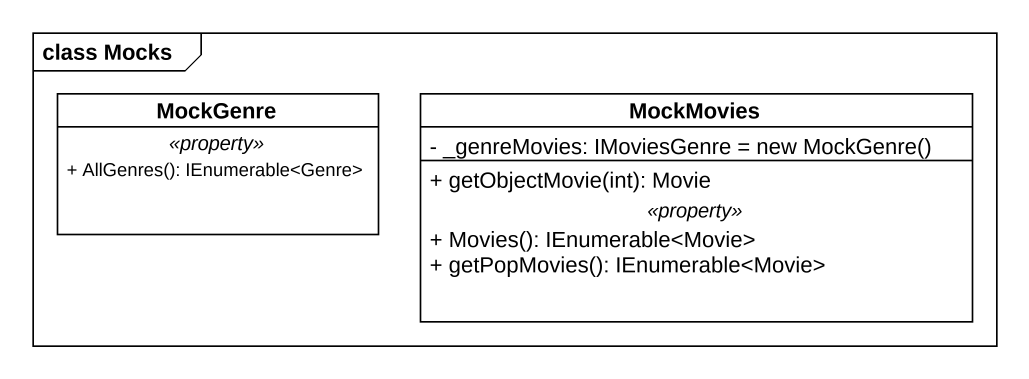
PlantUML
@startuml
mainframe class Mocks
hide circle
hide empty members
skinparam classAttributeIconSize 0
class MockGenre {
  .. <<property>> ..
  + AllGenres(): IEnumerable<Genre>
}
class MockMovies {
  {field} - _genreMovies: IMoviesGenre = new MockGenre()
  --
  + getObjectMovie(int): Movie
  .. <<property>> ..
  + Movies(): IEnumerable<Movie>
  + getPopMovies(): IEnumerable<Movie>
}
@enduml
